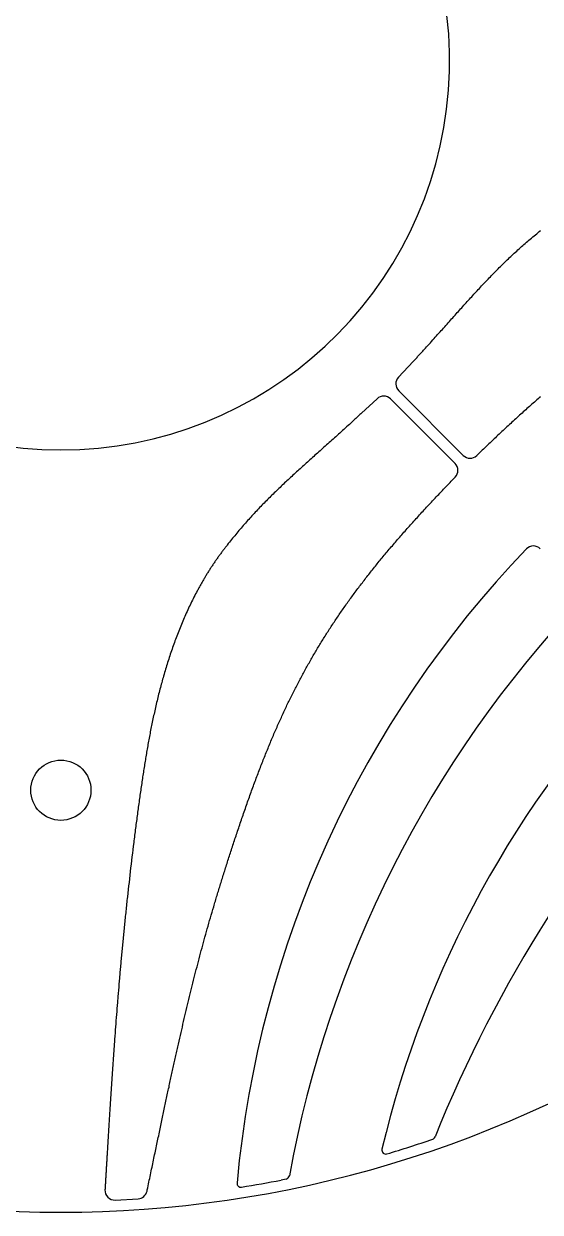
# Model space of a CAD drawing. Header units: millimetres. Extents: x 4391 to 4509, y -27 to 92.
# Drawn here: x 4447.9 to 4474.4, y -26.8 to 34.4 of the extents above; entities that cross this region are included whole.
import ezdxf

# ---------------------------------------------------------------- set-up
doc = ezdxf.new("R2010")
doc.units = ezdxf.units.MM

msp = doc.modelspace()

# ---------------------------------------------------------------- linework, layer by layer
at = {"color": 52, "linetype": 'Continuous', "lineweight": 25}
for p, q in [((4473.779, 23.173), (4473.843, 23.228)), ((4473.843, 23.228), (4473.908, 23.284)), ((4473.908, 23.284), (4473.974, 23.339)), ((4473.974, 23.339), (4474.04, 23.394)), ((4474.04, 23.394), (4474.106, 23.449)), ((4474.106, 23.449), (4474.173, 23.504)), ((4474.173, 23.504), (4474.24, 23.559)), ((4474.24, 23.559), (4474.307, 23.614)), ((4474.307, 23.614), (4474.375, 23.668)), ((4474.375, 23.668), (4474.444, 23.723)), ((4473.09, 22.559), (4473.151, 22.615)), ((4473.151, 22.615), (4473.212, 22.671)), ((4473.212, 22.671), (4473.274, 22.727)), ((4473.274, 22.727), (4473.336, 22.783)), ((4473.336, 22.783), (4473.398, 22.839)), ((4473.398, 22.839), (4473.461, 22.895)), ((4473.461, 22.895), (4473.523, 22.951)), ((4473.523, 22.951), (4473.587, 23.007)), ((4473.587, 23.007), (4473.65, 23.062)), ((4473.65, 23.062), (4473.714, 23.118)), ((4473.714, 23.118), (4473.779, 23.173)), ((4472.492, 21.99), (4472.551, 22.047)), ((4472.551, 22.047), (4472.61, 22.105)), ((4472.61, 22.105), (4472.669, 22.162)), ((4472.669, 22.162), (4472.729, 22.219)), ((4472.729, 22.219), (4472.788, 22.276)), ((4472.788, 22.276), (4472.848, 22.333)), ((4472.848, 22.333), (4472.908, 22.389)), ((4472.908, 22.389), (4472.968, 22.446)), ((4472.968, 22.446), (4473.029, 22.502)), ((4473.029, 22.502), (4473.09, 22.559)), ((4471.858, 21.35), (4471.915, 21.409)), ((4471.915, 21.409), (4471.972, 21.467)), ((4471.972, 21.467), (4472.029, 21.526)), ((4472.029, 21.526), (4472.087, 21.584)), ((4472.087, 21.584), (4472.144, 21.643)), ((4472.144, 21.643), (4472.202, 21.701)), ((4472.202, 21.701), (4472.26, 21.759)), ((4472.26, 21.759), (4472.318, 21.817)), ((4472.318, 21.817), (4472.376, 21.875)), ((4472.376, 21.875), (4472.434, 21.932)), ((4472.434, 21.932), (4472.492, 21.99)), ((4471.292, 20.752), (4471.348, 20.812)), ((4471.348, 20.812), (4471.404, 20.873)), ((4471.404, 20.873), (4471.461, 20.933)), ((4471.461, 20.933), (4471.517, 20.993)), ((4471.517, 20.993), (4471.574, 21.053)), ((4471.574, 21.053), (4471.631, 21.112)), ((4471.631, 21.112), (4471.687, 21.172)), ((4471.687, 21.172), (4471.744, 21.231)), ((4471.744, 21.231), (4471.801, 21.291)), ((4471.801, 21.291), (4471.858, 21.35)), ((4470.727, 20.137), (4470.784, 20.199)), ((4470.784, 20.199), (4470.84, 20.261)), ((4470.84, 20.261), (4470.897, 20.323)), ((4470.897, 20.323), (4470.953, 20.385)), ((4470.953, 20.385), (4471.01, 20.447)), ((4471.01, 20.447), (4471.066, 20.508)), ((4471.066, 20.508), (4471.122, 20.569)), ((4471.122, 20.569), (4471.179, 20.63)), ((4471.179, 20.63), (4471.235, 20.691)), ((4471.235, 20.691), (4471.292, 20.752)), ((4470.156, 19.502), (4470.213, 19.567)), ((4470.213, 19.567), (4470.271, 19.631)), ((4470.271, 19.631), (4470.328, 19.695)), ((4470.328, 19.695), (4470.385, 19.758)), ((4470.385, 19.758), (4470.443, 19.822)), ((4470.443, 19.822), (4470.5, 19.885)), ((4470.5, 19.885), (4470.557, 19.948)), ((4470.557, 19.948), (4470.613, 20.011)), ((4470.613, 20.011), (4470.67, 20.074)), ((4470.67, 20.074), (4470.727, 20.137)), ((4469.629, 18.912), (4469.688, 18.979)), ((4469.688, 18.979), (4469.747, 19.045)), ((4469.747, 19.045), (4469.806, 19.111)), ((4469.806, 19.111), (4469.865, 19.177)), ((4469.865, 19.177), (4469.923, 19.242)), ((4469.923, 19.242), (4469.982, 19.308)), ((4469.982, 19.308), (4470.04, 19.373)), ((4470.04, 19.373), (4470.098, 19.437)), ((4470.098, 19.437), (4470.156, 19.502)), ((4469.083, 18.303), (4469.145, 18.372)), ((4469.145, 18.372), (4469.206, 18.44)), ((4469.206, 18.44), (4469.267, 18.509)), ((4469.267, 18.509), (4469.328, 18.576)), ((4469.328, 18.576), (4469.389, 18.644)), ((4469.389, 18.644), (4469.449, 18.712)), ((4469.449, 18.712), (4469.509, 18.779)), ((4469.509, 18.779), (4469.569, 18.846)), ((4469.569, 18.846), (4469.629, 18.912)), ((4468.513, 17.673), (4468.578, 17.744)), ((4468.578, 17.744), (4468.642, 17.815)), ((4468.642, 17.815), (4468.706, 17.886)), ((4468.706, 17.886), (4468.77, 17.956)), ((4468.77, 17.956), (4468.833, 18.026)), ((4468.833, 18.026), (4468.896, 18.096)), ((4468.896, 18.096), (4468.959, 18.165)), ((4468.959, 18.165), (4469.021, 18.234)), ((4469.021, 18.234), (4469.083, 18.303)), ((4467.981, 17.094), (4468.015, 17.131)), ((4468.015, 17.131), (4468.049, 17.168)), ((4468.049, 17.168), (4468.083, 17.204)), ((4468.083, 17.204), (4468.116, 17.241)), ((4468.116, 17.241), (4468.15, 17.277)), ((4468.15, 17.277), (4468.183, 17.314)), ((4468.183, 17.314), (4468.217, 17.35)), ((4468.217, 17.35), (4468.25, 17.386)), ((4468.25, 17.386), (4468.283, 17.422)), ((4468.283, 17.422), (4468.316, 17.458)), ((4468.316, 17.458), (4468.349, 17.494)), ((4468.349, 17.494), (4468.382, 17.53)), ((4468.382, 17.53), (4468.415, 17.566)), ((4468.415, 17.566), (4468.448, 17.602)), ((4468.448, 17.602), (4468.513, 17.673)), ((4467.128, 16.179), (4467.878, 16.984)), ((4467.878, 16.984), (4467.912, 17.021)), ((4467.912, 17.021), (4467.946, 17.057)), ((4467.946, 17.057), (4467.981, 17.094)), ((4470.459, 12.165), (4467.14, 15.484)), ((4466.027, 15.078), (4465.222, 14.328)), ((4470.041, 11.747), (4466.722, 15.066)), ((4473.869, 14.681), (4473.805, 14.625)), ((4473.932, 14.737), (4473.869, 14.681)), ((4473.996, 14.793), (4473.932, 14.737)), ((4474.059, 14.849), (4473.996, 14.793)), ((4474.122, 14.904), (4474.059, 14.849)), ((4474.185, 14.959), (4474.122, 14.904)), ((4474.248, 15.014), (4474.185, 14.959)), ((4474.311, 15.069), (4474.248, 15.014)), ((4474.374, 15.123), (4474.311, 15.069)), ((4474.436, 15.177), (4474.374, 15.123)), ((4464.929, 14.056), (4464.892, 14.023)), ((4464.965, 14.09), (4464.929, 14.056)), ((4465.002, 14.123), (4464.965, 14.09)), ((4465.038, 14.157), (4465.002, 14.123)), ((4465.075, 14.191), (4465.038, 14.157)), ((4465.112, 14.225), (4465.075, 14.191)), ((4465.149, 14.26), (4465.112, 14.225)), ((4465.185, 14.294), (4465.149, 14.26)), ((4465.222, 14.328), (4465.185, 14.294)), ((4473.229, 14.106), (4473.164, 14.048)), ((4473.293, 14.165), (4473.229, 14.106)), ((4473.358, 14.223), (4473.293, 14.165)), ((4473.422, 14.281), (4473.358, 14.223)), ((4473.486, 14.339), (4473.422, 14.281)), ((4473.55, 14.397), (4473.486, 14.339)), ((4473.614, 14.454), (4473.55, 14.397)), ((4473.678, 14.511), (4473.614, 14.454)), ((4473.742, 14.568), (4473.678, 14.511)), ((4473.805, 14.625), (4473.742, 14.568)), ((4464.32, 13.5), (4464.25, 13.436)), ((4464.391, 13.564), (4464.32, 13.5)), ((4464.462, 13.628), (4464.391, 13.564)), ((4464.533, 13.693), (4464.462, 13.628)), ((4464.604, 13.758), (4464.533, 13.693)), ((4464.64, 13.791), (4464.604, 13.758)), ((4464.676, 13.824), (4464.64, 13.791)), ((4464.712, 13.857), (4464.676, 13.824)), ((4464.748, 13.89), (4464.712, 13.857)), ((4464.784, 13.923), (4464.748, 13.89)), ((4464.82, 13.956), (4464.784, 13.923)), ((4464.856, 13.989), (4464.82, 13.956)), ((4464.892, 14.023), (4464.856, 13.989)), ((4472.511, 13.445), (4472.445, 13.383)), ((4472.577, 13.506), (4472.511, 13.445)), ((4472.643, 13.568), (4472.577, 13.506)), ((4472.708, 13.629), (4472.643, 13.568)), ((4472.774, 13.689), (4472.708, 13.629)), ((4472.839, 13.75), (4472.774, 13.689)), ((4472.905, 13.81), (4472.839, 13.75)), ((4472.97, 13.87), (4472.905, 13.81)), ((4473.035, 13.929), (4472.97, 13.87)), ((4473.1, 13.988), (4473.035, 13.929)), ((4473.164, 14.048), (4473.1, 13.988)), ((4463.63, 12.878), (4463.562, 12.817)), ((4463.697, 12.939), (4463.63, 12.878)), ((4463.766, 13), (4463.697, 12.939)), ((4463.834, 13.061), (4463.766, 13)), ((4463.903, 13.123), (4463.834, 13.061)), ((4463.972, 13.185), (4463.903, 13.123)), ((4464.041, 13.247), (4463.972, 13.185)), ((4464.11, 13.31), (4464.041, 13.247)), ((4464.18, 13.373), (4464.11, 13.31)), ((4464.25, 13.436), (4464.18, 13.373)), ((4471.911, 12.88), (4471.844, 12.816)), ((4471.979, 12.944), (4471.911, 12.88)), ((4472.046, 13.008), (4471.979, 12.944)), ((4472.113, 13.071), (4472.046, 13.008)), ((4472.179, 13.134), (4472.113, 13.071)), ((4472.246, 13.197), (4472.179, 13.134)), ((4472.312, 13.259), (4472.246, 13.197)), ((4472.379, 13.321), (4472.312, 13.259)), ((4472.445, 13.383), (4472.379, 13.321)), ((4462.898, 12.224), (4462.833, 12.166)), ((4462.964, 12.283), (4462.898, 12.224)), ((4463.029, 12.341), (4462.964, 12.283)), ((4463.095, 12.4), (4463.029, 12.341)), ((4463.161, 12.459), (4463.095, 12.4)), ((4463.227, 12.518), (4463.161, 12.459)), ((4463.294, 12.577), (4463.227, 12.518)), ((4463.36, 12.637), (4463.294, 12.577)), ((4463.427, 12.697), (4463.36, 12.637)), ((4463.494, 12.757), (4463.427, 12.697)), ((4463.562, 12.817), (4463.494, 12.757)), ((4471.23, 12.226), (4471.161, 12.159)), ((4471.299, 12.293), (4471.23, 12.226)), ((4471.368, 12.359), (4471.299, 12.293)), ((4471.436, 12.425), (4471.368, 12.359)), ((4471.504, 12.491), (4471.436, 12.425)), ((4471.573, 12.557), (4471.504, 12.491)), ((4471.641, 12.622), (4471.573, 12.557)), ((4471.709, 12.687), (4471.641, 12.622)), ((4471.776, 12.752), (4471.709, 12.687)), ((4471.844, 12.816), (4471.776, 12.752)), ((4462.258, 11.649), (4462.195, 11.593)), ((4462.321, 11.706), (4462.258, 11.649)), ((4462.384, 11.763), (4462.321, 11.706)), ((4462.448, 11.821), (4462.384, 11.763)), ((4462.511, 11.878), (4462.448, 11.821)), ((4462.575, 11.935), (4462.511, 11.878)), ((4462.639, 11.993), (4462.575, 11.935)), ((4462.704, 12.05), (4462.639, 11.993)), ((4462.769, 12.108), (4462.704, 12.05)), ((4462.833, 12.166), (4462.769, 12.108)), ((4461.576, 11.027), (4461.515, 10.971)), ((4461.637, 11.084), (4461.576, 11.027)), ((4461.698, 11.14), (4461.637, 11.084)), ((4461.759, 11.196), (4461.698, 11.14)), ((4461.821, 11.253), (4461.759, 11.196)), ((4461.883, 11.309), (4461.821, 11.253)), ((4461.945, 11.366), (4461.883, 11.309)), ((4462.007, 11.422), (4461.945, 11.366)), ((4462.069, 11.479), (4462.007, 11.422)), ((4462.132, 11.536), (4462.069, 11.479)), ((4462.195, 11.593), (4462.132, 11.536)), ((4469.98, 10.976), (4470.047, 11.045)), ((4460.915, 10.405), (4460.856, 10.348)), ((4460.975, 10.462), (4460.915, 10.405)), ((4461.034, 10.519), (4460.975, 10.462)), ((4461.094, 10.576), (4461.034, 10.519)), ((4461.153, 10.632), (4461.094, 10.576)), ((4461.213, 10.689), (4461.153, 10.632)), ((4461.273, 10.745), (4461.213, 10.689)), ((4461.333, 10.802), (4461.273, 10.745)), ((4461.394, 10.858), (4461.333, 10.802)), ((4461.454, 10.914), (4461.394, 10.858)), ((4461.515, 10.971), (4461.454, 10.914)), ((4469.39, 10.362), (4469.454, 10.43)), ((4469.454, 10.43), (4469.519, 10.497)), ((4469.519, 10.497), (4469.584, 10.565)), ((4469.584, 10.565), (4469.649, 10.633)), ((4469.649, 10.633), (4469.715, 10.702)), ((4469.715, 10.702), (4469.781, 10.77)), ((4469.781, 10.77), (4469.847, 10.838)), ((4469.847, 10.838), (4469.913, 10.907)), ((4469.913, 10.907), (4469.98, 10.976)), ((4460.331, 9.83), (4460.274, 9.772)), ((4460.389, 9.888), (4460.331, 9.83)), ((4460.447, 9.946), (4460.389, 9.888)), ((4460.505, 10.004), (4460.447, 9.946)), ((4460.563, 10.062), (4460.505, 10.004)), ((4460.622, 10.119), (4460.563, 10.062)), ((4460.68, 10.177), (4460.622, 10.119)), ((4460.739, 10.234), (4460.68, 10.177)), ((4460.797, 10.291), (4460.739, 10.234)), ((4460.856, 10.348), (4460.797, 10.291)), ((4468.823, 9.761), (4468.885, 9.827)), ((4468.885, 9.827), (4468.947, 9.894)), ((4468.947, 9.894), (4469.009, 9.96)), ((4469.009, 9.96), (4469.072, 10.027)), ((4469.072, 10.027), (4469.135, 10.093)), ((4469.135, 10.093), (4469.198, 10.16)), ((4469.198, 10.16), (4469.262, 10.227)), ((4469.262, 10.227), (4469.326, 10.295)), ((4469.326, 10.295), (4469.39, 10.362)), ((4459.704, 9.177), (4459.647, 9.116)), ((4459.76, 9.238), (4459.704, 9.177)), ((4459.817, 9.298), (4459.76, 9.238)), ((4459.873, 9.358), (4459.817, 9.298)), ((4459.93, 9.418), (4459.873, 9.358)), ((4459.987, 9.478), (4459.93, 9.418)), ((4460.044, 9.537), (4459.987, 9.478)), ((4460.101, 9.596), (4460.044, 9.537)), ((4460.159, 9.655), (4460.101, 9.596)), ((4460.216, 9.714), (4460.159, 9.655)), ((4460.274, 9.772), (4460.216, 9.714)), ((4468.218, 9.106), (4468.277, 9.171)), ((4468.277, 9.171), (4468.337, 9.236)), ((4468.337, 9.236), (4468.396, 9.301)), ((4468.396, 9.301), (4468.456, 9.367)), ((4468.456, 9.367), (4468.517, 9.432)), ((4468.517, 9.432), (4468.577, 9.498)), ((4468.577, 9.498), (4468.638, 9.563)), ((4468.638, 9.563), (4468.7, 9.629)), ((4468.7, 9.629), (4468.761, 9.695)), ((4468.761, 9.695), (4468.823, 9.761)), ((4459.144, 8.556), (4459.088, 8.492)), ((4459.199, 8.619), (4459.144, 8.556)), ((4459.255, 8.683), (4459.199, 8.619)), ((4459.311, 8.746), (4459.255, 8.683)), ((4459.367, 8.808), (4459.311, 8.746)), ((4459.423, 8.87), (4459.367, 8.808)), ((4459.479, 8.932), (4459.423, 8.87)), ((4459.535, 8.994), (4459.479, 8.932)), ((4459.591, 9.055), (4459.535, 8.994)), ((4459.647, 9.116), (4459.591, 9.055)), ((4467.695, 8.528), (4467.752, 8.592)), ((4467.752, 8.592), (4467.809, 8.656)), ((4467.809, 8.656), (4467.867, 8.72)), ((4467.867, 8.72), (4467.925, 8.784)), ((4467.925, 8.784), (4467.983, 8.848)), ((4467.983, 8.848), (4468.041, 8.913)), ((4468.041, 8.913), (4468.1, 8.977)), ((4468.1, 8.977), (4468.158, 9.042)), ((4468.158, 9.042), (4468.218, 9.106)), ((4458.647, 7.966), (4458.592, 7.899)), ((4458.702, 8.033), (4458.647, 7.966)), ((4458.757, 8.1), (4458.702, 8.033)), ((4458.812, 8.166), (4458.757, 8.1)), ((4458.867, 8.232), (4458.812, 8.166)), ((4458.922, 8.298), (4458.867, 8.232)), ((4458.978, 8.363), (4458.922, 8.298)), ((4459.033, 8.427), (4458.978, 8.363)), ((4459.088, 8.492), (4459.033, 8.427)), ((4467.137, 7.895), (4467.192, 7.958)), ((4467.192, 7.958), (4467.247, 8.021)), ((4467.247, 8.021), (4467.302, 8.084)), ((4467.302, 8.084), (4467.357, 8.147)), ((4467.357, 8.147), (4467.413, 8.21)), ((4467.413, 8.21), (4467.469, 8.274)), ((4467.469, 8.274), (4467.525, 8.337)), ((4467.525, 8.337), (4467.581, 8.401)), ((4467.581, 8.401), (4467.638, 8.464)), ((4467.638, 8.464), (4467.695, 8.528)), ((4458.156, 7.342), (4458.128, 7.306)), ((4458.183, 7.378), (4458.156, 7.342)), ((4458.21, 7.413), (4458.183, 7.378)), ((4458.237, 7.449), (4458.21, 7.413)), ((4458.264, 7.484), (4458.237, 7.449)), ((4458.292, 7.519), (4458.264, 7.484)), ((4458.319, 7.554), (4458.292, 7.519)), ((4458.374, 7.624), (4458.319, 7.554)), ((4458.428, 7.694), (4458.374, 7.624)), ((4458.483, 7.762), (4458.428, 7.694)), ((4458.538, 7.831), (4458.483, 7.762)), ((4458.592, 7.899), (4458.538, 7.831)), ((4466.603, 7.271), (4466.656, 7.333)), ((4466.656, 7.333), (4466.708, 7.395)), ((4466.708, 7.395), (4466.761, 7.458)), ((4466.761, 7.458), (4466.814, 7.52)), ((4466.814, 7.52), (4466.867, 7.582)), ((4466.867, 7.582), (4466.921, 7.645)), ((4466.921, 7.645), (4466.975, 7.707)), ((4466.975, 7.707), (4467.029, 7.77)), ((4467.029, 7.77), (4467.083, 7.832)), ((4467.083, 7.832), (4467.137, 7.895)), ((4457.727, 6.756), (4457.701, 6.718)), ((4457.753, 6.793), (4457.727, 6.756)), ((4457.779, 6.83), (4457.753, 6.793)), ((4457.805, 6.867), (4457.779, 6.83)), ((4457.832, 6.905), (4457.805, 6.867)), ((4457.858, 6.942), (4457.832, 6.905)), ((4457.885, 6.979), (4457.858, 6.942)), ((4457.912, 7.015), (4457.885, 6.979)), ((4457.938, 7.052), (4457.912, 7.015)), ((4457.965, 7.089), (4457.938, 7.052)), ((4457.993, 7.125), (4457.965, 7.089)), ((4458.02, 7.162), (4457.993, 7.125)), ((4458.047, 7.198), (4458.02, 7.162)), ((4458.074, 7.234), (4458.047, 7.198)), ((4458.101, 7.27), (4458.074, 7.234)), ((4458.128, 7.306), (4458.101, 7.27)), ((4466.142, 6.716), (4466.192, 6.777)), ((4466.192, 6.777), (4466.243, 6.839)), ((4466.243, 6.839), (4466.293, 6.9)), ((4466.293, 6.9), (4466.345, 6.962)), ((4466.345, 6.962), (4466.396, 7.024)), ((4466.396, 7.024), (4466.447, 7.085)), ((4466.447, 7.085), (4466.499, 7.147)), ((4466.499, 7.147), (4466.551, 7.209)), ((4466.551, 7.209), (4466.603, 7.271)), ((4457.326, 6.147), (4457.302, 6.108)), ((4457.35, 6.186), (4457.326, 6.147)), ((4457.375, 6.224), (4457.35, 6.186)), ((4457.399, 6.263), (4457.375, 6.224)), ((4457.424, 6.301), (4457.399, 6.263)), ((4457.448, 6.339), (4457.424, 6.301)), ((4457.473, 6.378), (4457.448, 6.339)), ((4457.498, 6.416), (4457.473, 6.378)), ((4457.523, 6.454), (4457.498, 6.416)), ((4457.548, 6.492), (4457.523, 6.454)), ((4457.573, 6.53), (4457.548, 6.492)), ((4457.598, 6.568), (4457.573, 6.53)), ((4457.624, 6.605), (4457.598, 6.568)), ((4457.65, 6.643), (4457.624, 6.605)), ((4457.675, 6.681), (4457.65, 6.643)), ((4457.701, 6.718), (4457.675, 6.681)), ((4465.649, 6.103), (4465.697, 6.164)), ((4465.697, 6.164), (4465.746, 6.225)), ((4465.746, 6.225), (4465.795, 6.286)), ((4465.795, 6.286), (4465.844, 6.348)), ((4465.844, 6.348), (4465.893, 6.409)), ((4465.893, 6.409), (4465.942, 6.47)), ((4465.942, 6.47), (4465.992, 6.531)), ((4465.992, 6.531), (4466.041, 6.593)), ((4466.041, 6.593), (4466.091, 6.654)), ((4466.091, 6.654), (4466.142, 6.716)), ((4456.954, 5.52), (4456.931, 5.48)), ((4456.976, 5.56), (4456.954, 5.52)), ((4456.999, 5.599), (4456.976, 5.56)), ((4457.021, 5.639), (4456.999, 5.599)), ((4457.044, 5.678), (4457.021, 5.639)), ((4457.067, 5.718), (4457.044, 5.678)), ((4457.09, 5.757), (4457.067, 5.718)), ((4457.113, 5.796), (4457.09, 5.757)), ((4457.136, 5.836), (4457.113, 5.796)), ((4457.16, 5.875), (4457.136, 5.836)), ((4457.183, 5.914), (4457.16, 5.875)), ((4457.207, 5.953), (4457.183, 5.914)), ((4457.23, 5.992), (4457.207, 5.953)), ((4457.254, 6.031), (4457.23, 5.992)), ((4457.278, 6.07), (4457.254, 6.031)), ((4457.302, 6.108), (4457.278, 6.07)), ((4465.177, 5.494), (4465.223, 5.555)), ((4465.223, 5.555), (4465.27, 5.616)), ((4465.27, 5.616), (4465.316, 5.676)), ((4465.316, 5.676), (4465.363, 5.737)), ((4465.363, 5.737), (4465.41, 5.798)), ((4465.41, 5.798), (4465.458, 5.859)), ((4465.458, 5.859), (4465.505, 5.92)), ((4465.505, 5.92), (4465.553, 5.981)), ((4465.553, 5.981), (4465.601, 6.042)), ((4465.601, 6.042), (4465.649, 6.103)), ((4456.65, 4.958), (4456.609, 4.876)), ((4456.693, 5.039), (4456.65, 4.958)), ((4456.735, 5.119), (4456.693, 5.039)), ((4456.778, 5.2), (4456.735, 5.119)), ((4456.8, 5.24), (4456.778, 5.2)), ((4456.821, 5.28), (4456.8, 5.24)), ((4456.843, 5.32), (4456.821, 5.28)), ((4456.865, 5.36), (4456.843, 5.32)), ((4456.887, 5.4), (4456.865, 5.36)), ((4456.909, 5.44), (4456.887, 5.4)), ((4456.931, 5.48), (4456.909, 5.44)), ((4464.724, 4.886), (4464.768, 4.947)), ((4464.768, 4.947), (4464.813, 5.008)), ((4464.813, 5.008), (4464.858, 5.068)), ((4464.858, 5.068), (4464.903, 5.129)), ((4464.903, 5.129), (4464.948, 5.19)), ((4464.948, 5.19), (4464.993, 5.251)), ((4464.993, 5.251), (4465.039, 5.312)), ((4465.039, 5.312), (4465.085, 5.372)), ((4465.085, 5.372), (4465.131, 5.433)), ((4465.131, 5.433), (4465.177, 5.494)), ((4456.328, 4.302), (4456.29, 4.219)), ((4456.367, 4.385), (4456.328, 4.302)), ((4456.407, 4.467), (4456.367, 4.385)), ((4456.446, 4.549), (4456.407, 4.467)), ((4456.486, 4.631), (4456.446, 4.549)), ((4456.527, 4.713), (4456.486, 4.631)), ((4456.568, 4.795), (4456.527, 4.713)), ((4456.609, 4.876), (4456.568, 4.795)), ((4464.246, 4.217), (4464.289, 4.278)), ((4464.289, 4.278), (4464.331, 4.339)), ((4464.331, 4.339), (4464.374, 4.4)), ((4464.374, 4.4), (4464.417, 4.461)), ((4464.417, 4.461), (4464.461, 4.522)), ((4464.461, 4.522), (4464.504, 4.582)), ((4464.504, 4.582), (4464.548, 4.643)), ((4464.548, 4.643), (4464.591, 4.704)), ((4464.591, 4.704), (4464.635, 4.765)), ((4464.635, 4.765), (4464.679, 4.825)), ((4464.679, 4.825), (4464.724, 4.886)), ((4456.067, 3.719), (4456.031, 3.635)), ((4456.103, 3.803), (4456.067, 3.719)), ((4456.14, 3.886), (4456.103, 3.803)), ((4456.177, 3.97), (4456.14, 3.886)), ((4456.214, 4.053), (4456.177, 3.97)), ((4456.252, 4.136), (4456.214, 4.053)), ((4456.29, 4.219), (4456.252, 4.136)), ((4463.83, 3.607), (4463.871, 3.668)), ((4463.871, 3.668), (4463.912, 3.729)), ((4463.912, 3.729), (4463.953, 3.79)), ((4463.953, 3.79), (4463.994, 3.851)), ((4463.994, 3.851), (4464.036, 3.912)), ((4464.036, 3.912), (4464.078, 3.973)), ((4464.078, 3.973), (4464.119, 4.034)), ((4464.119, 4.034), (4464.162, 4.095)), ((4464.162, 4.095), (4464.204, 4.156)), ((4464.204, 4.156), (4464.246, 4.217)), ((4455.824, 3.129), (4455.791, 3.044)), ((4455.858, 3.214), (4455.824, 3.129)), ((4455.892, 3.298), (4455.858, 3.214)), ((4455.926, 3.382), (4455.892, 3.298)), ((4455.961, 3.467), (4455.926, 3.382)), ((4455.996, 3.551), (4455.961, 3.467)), ((4456.031, 3.635), (4455.996, 3.551)), ((4463.469, 3.053), (4463.508, 3.115)), ((4463.508, 3.115), (4463.548, 3.177)), ((4463.548, 3.177), (4463.588, 3.238)), ((4463.588, 3.238), (4463.628, 3.3)), ((4463.628, 3.3), (4463.668, 3.361)), ((4463.668, 3.361), (4463.708, 3.423)), ((4463.708, 3.423), (4463.748, 3.484)), ((4463.748, 3.484), (4463.789, 3.545)), ((4463.789, 3.545), (4463.83, 3.607)), ((4455.568, 2.448), (4455.538, 2.363)), ((4455.599, 2.534), (4455.568, 2.448)), ((4455.63, 2.619), (4455.599, 2.534)), ((4455.662, 2.704), (4455.63, 2.619)), ((4455.694, 2.789), (4455.662, 2.704)), ((4455.726, 2.874), (4455.694, 2.789)), ((4455.758, 2.959), (4455.726, 2.874)), ((4455.791, 3.044), (4455.758, 2.959)), ((4463.081, 2.433), (4463.119, 2.495)), ((4463.119, 2.495), (4463.158, 2.557)), ((4463.158, 2.557), (4463.196, 2.62)), ((4463.196, 2.62), (4463.235, 2.682)), ((4463.235, 2.682), (4463.273, 2.744)), ((4463.273, 2.744), (4463.312, 2.806)), ((4463.312, 2.806), (4463.351, 2.868)), ((4463.351, 2.868), (4463.39, 2.93)), ((4463.39, 2.93), (4463.429, 2.992)), ((4463.429, 2.992), (4463.469, 3.053)), ((4455.362, 1.849), (4455.334, 1.763)), ((4455.391, 1.935), (4455.362, 1.849)), ((4455.419, 2.02), (4455.391, 1.935)), ((4455.449, 2.106), (4455.419, 2.02)), ((4455.478, 2.192), (4455.449, 2.106)), ((4455.508, 2.277), (4455.478, 2.192)), ((4455.538, 2.363), (4455.508, 2.277)), ((4462.708, 1.804), (4462.745, 1.868)), ((4462.745, 1.868), (4462.781, 1.931)), ((4462.781, 1.931), (4462.818, 1.994)), ((4462.818, 1.994), (4462.856, 2.057)), ((4462.856, 2.057), (4462.893, 2.12)), ((4462.893, 2.12), (4462.93, 2.182)), ((4462.93, 2.182), (4462.968, 2.245)), ((4462.968, 2.245), (4463.006, 2.308)), ((4463.006, 2.308), (4463.043, 2.37)), ((4463.043, 2.37), (4463.081, 2.433)), ((4455.172, 1.248), (4455.146, 1.162)), ((4455.198, 1.334), (4455.172, 1.248)), ((4455.225, 1.42), (4455.198, 1.334)), ((4455.251, 1.506), (4455.225, 1.42)), ((4455.279, 1.592), (4455.251, 1.506)), ((4455.306, 1.677), (4455.279, 1.592)), ((4455.334, 1.763), (4455.306, 1.677)), ((4462.347, 1.166), (4462.382, 1.231)), ((4462.382, 1.231), (4462.418, 1.295)), ((4462.418, 1.295), (4462.454, 1.359)), ((4462.454, 1.359), (4462.49, 1.423)), ((4462.49, 1.423), (4462.526, 1.487)), ((4462.526, 1.487), (4462.562, 1.55)), ((4462.562, 1.55), (4462.598, 1.614)), ((4462.598, 1.614), (4462.635, 1.678)), ((4462.635, 1.678), (4462.671, 1.741)), ((4462.671, 1.741), (4462.708, 1.804)), ((4454.996, 0.648), (4454.972, 0.562)), ((4455.02, 0.733), (4454.996, 0.648)), ((4455.045, 0.819), (4455.02, 0.733)), ((4455.07, 0.905), (4455.045, 0.819)), ((4455.095, 0.991), (4455.07, 0.905)), ((4455.12, 1.077), (4455.095, 0.991)), ((4455.146, 1.162), (4455.12, 1.077)), ((4462.032, 0.582), (4462.067, 0.648)), ((4462.067, 0.648), (4462.101, 0.713)), ((4462.101, 0.713), (4462.136, 0.778)), ((4462.136, 0.778), (4462.171, 0.843)), ((4462.171, 0.843), (4462.206, 0.908)), ((4462.206, 0.908), (4462.241, 0.973)), ((4462.241, 0.973), (4462.276, 1.037)), ((4462.276, 1.037), (4462.311, 1.102)), ((4462.311, 1.102), (4462.347, 1.166)), ((4454.835, 0.049), (4454.813, -0.036)), ((4454.857, 0.134), (4454.835, 0.049)), ((4454.88, 0.22), (4454.857, 0.134)), ((4454.902, 0.305), (4454.88, 0.22)), ((4454.926, 0.391), (4454.902, 0.305)), ((4454.949, 0.476), (4454.926, 0.391)), ((4454.972, 0.562), (4454.949, 0.476)), ((4461.726, -0.013), (4461.759, 0.054)), ((4461.759, 0.054), (4461.793, 0.12)), ((4461.793, 0.12), (4461.827, 0.187)), ((4461.827, 0.187), (4461.861, 0.253)), ((4461.861, 0.253), (4461.895, 0.319)), ((4461.895, 0.319), (4461.929, 0.385)), ((4461.929, 0.385), (4461.963, 0.451)), ((4461.963, 0.451), (4461.998, 0.517)), ((4461.998, 0.517), (4462.032, 0.582)), ((4454.687, -0.546), (4454.667, -0.631)), ((4454.707, -0.462), (4454.687, -0.546)), ((4454.728, -0.377), (4454.707, -0.462)), ((4454.749, -0.292), (4454.728, -0.377)), ((4454.77, -0.207), (4454.749, -0.292)), ((4454.791, -0.122), (4454.77, -0.207)), ((4454.813, -0.036), (4454.791, -0.122)), ((4461.427, -0.62), (4461.46, -0.552)), ((4461.46, -0.552), (4461.493, -0.484)), ((4461.493, -0.484), (4461.526, -0.416)), ((4461.526, -0.416), (4461.559, -0.348)), ((4461.559, -0.348), (4461.592, -0.281)), ((4461.592, -0.281), (4461.625, -0.214)), ((4461.625, -0.214), (4461.659, -0.147)), ((4461.659, -0.147), (4461.692, -0.08)), ((4461.692, -0.08), (4461.726, -0.013)), ((4454.533, -1.22), (4454.515, -1.303)), ((4454.552, -1.136), (4454.533, -1.22)), ((4454.57, -1.052), (4454.552, -1.136)), ((4454.589, -0.968), (4454.57, -1.052)), ((4454.608, -0.884), (4454.589, -0.968)), ((4454.628, -0.8), (4454.608, -0.884)), ((4454.647, -0.715), (4454.628, -0.8)), ((4454.667, -0.631), (4454.647, -0.715)), ((4461.136, -1.24), (4461.168, -1.171)), ((4461.168, -1.171), (4461.2, -1.101)), ((4461.2, -1.101), (4461.232, -1.032)), ((4461.232, -1.032), (4461.264, -0.963)), ((4461.264, -0.963), (4461.297, -0.894)), ((4461.297, -0.894), (4461.329, -0.825)), ((4461.329, -0.825), (4461.362, -0.757)), ((4461.362, -0.757), (4461.394, -0.688)), ((4461.394, -0.688), (4461.427, -0.62)), ((4454.411, -1.801), (4454.395, -1.884)), ((4454.428, -1.719), (4454.411, -1.801)), ((4454.445, -1.636), (4454.428, -1.719)), ((4454.462, -1.553), (4454.445, -1.636)), ((4454.48, -1.47), (4454.462, -1.553)), ((4454.497, -1.387), (4454.48, -1.47)), ((4454.515, -1.303), (4454.497, -1.387)), ((4460.85, -1.876), (4460.882, -1.804)), ((4460.882, -1.804), (4460.913, -1.733)), ((4460.913, -1.733), (4460.945, -1.662)), ((4460.945, -1.662), (4460.976, -1.591)), ((4460.976, -1.591), (4461.008, -1.521)), ((4461.008, -1.521), (4461.04, -1.45)), ((4461.04, -1.45), (4461.072, -1.38)), ((4461.072, -1.38), (4461.104, -1.31)), ((4461.104, -1.31), (4461.136, -1.24)), ((4454.3, -2.374), (4454.285, -2.455)), ((4454.315, -2.293), (4454.3, -2.374)), ((4454.331, -2.211), (4454.315, -2.293)), ((4454.346, -2.13), (4454.331, -2.211)), ((4454.362, -2.048), (4454.346, -2.13)), ((4454.378, -1.966), (4454.362, -2.048)), ((4454.395, -1.884), (4454.378, -1.966)), ((4460.601, -2.454), (4460.632, -2.381)), ((4460.632, -2.381), (4460.663, -2.308)), ((4460.663, -2.308), (4460.694, -2.236)), ((4460.694, -2.236), (4460.725, -2.163)), ((4460.725, -2.163), (4460.756, -2.091)), ((4460.756, -2.091), (4460.787, -2.019)), ((4460.787, -2.019), (4460.819, -1.947)), ((4460.819, -1.947), (4460.85, -1.876)), ((4454.185, -3.015), (4454.171, -3.094)), ((4454.198, -2.936), (4454.185, -3.015)), ((4454.212, -2.856), (4454.198, -2.936)), ((4454.226, -2.777), (4454.212, -2.856)), ((4454.241, -2.697), (4454.226, -2.777)), ((4454.255, -2.616), (4454.241, -2.697)), ((4454.27, -2.536), (4454.255, -2.616)), ((4454.285, -2.455), (4454.27, -2.536)), ((4460.325, -3.121), (4460.356, -3.046)), ((4460.356, -3.046), (4460.386, -2.972)), ((4460.386, -2.972), (4460.417, -2.897)), ((4460.417, -2.897), (4460.447, -2.823)), ((4460.447, -2.823), (4460.478, -2.748)), ((4460.478, -2.748), (4460.509, -2.675)), ((4460.509, -2.675), (4460.539, -2.601)), ((4460.539, -2.601), (4460.57, -2.527)), ((4460.57, -2.527), (4460.601, -2.454)), ((4454.081, -3.643), (4454.068, -3.723)), ((4454.093, -3.564), (4454.081, -3.643)), ((4454.106, -3.486), (4454.093, -3.564)), ((4454.119, -3.408), (4454.106, -3.486)), ((4454.132, -3.33), (4454.119, -3.408)), ((4454.145, -3.251), (4454.132, -3.33)), ((4454.158, -3.173), (4454.145, -3.251)), ((4454.171, -3.094), (4454.158, -3.173)), ((4460.083, -3.73), (4460.113, -3.653)), ((4460.113, -3.653), (4460.143, -3.576)), ((4460.143, -3.576), (4460.173, -3.5)), ((4460.173, -3.5), (4460.204, -3.424)), ((4460.204, -3.424), (4460.234, -3.348)), ((4460.234, -3.348), (4460.264, -3.272)), ((4460.264, -3.272), (4460.295, -3.197)), ((4460.295, -3.197), (4460.325, -3.121)), ((4453.992, -4.208), (4453.979, -4.291)), ((4454.005, -4.126), (4453.992, -4.208)), ((4454.017, -4.045), (4454.005, -4.126)), ((4454.03, -3.964), (4454.017, -4.045)), ((4454.043, -3.883), (4454.03, -3.964)), ((4454.055, -3.802), (4454.043, -3.883)), ((4454.068, -3.723), (4454.055, -3.802)), ((4459.844, -4.355), (4459.873, -4.276)), ((4459.873, -4.276), (4459.903, -4.197)), ((4459.903, -4.197), (4459.933, -4.119)), ((4459.933, -4.119), (4459.963, -4.04)), ((4459.963, -4.04), (4459.993, -3.962)), ((4459.993, -3.962), (4460.023, -3.885)), ((4460.023, -3.885), (4460.053, -3.807)), ((4460.053, -3.807), (4460.083, -3.73)), ((4453.892, -4.878), (4453.879, -4.964)), ((4453.904, -4.793), (4453.892, -4.878)), ((4453.917, -4.709), (4453.904, -4.793)), ((4453.929, -4.624), (4453.917, -4.709)), ((4453.942, -4.54), (4453.929, -4.624)), ((4453.954, -4.457), (4453.942, -4.54)), ((4453.967, -4.373), (4453.954, -4.457)), ((4453.979, -4.291), (4453.967, -4.373)), ((4459.636, -4.915), (4459.665, -4.834)), ((4459.665, -4.834), (4459.695, -4.754)), ((4459.695, -4.754), (4459.725, -4.673)), ((4459.725, -4.673), (4459.754, -4.593)), ((4459.754, -4.593), (4459.784, -4.513)), ((4459.784, -4.513), (4459.814, -4.434)), ((4459.814, -4.434), (4459.844, -4.355)), ((4453.805, -5.483), (4453.793, -5.57)), ((4453.817, -5.395), (4453.805, -5.483)), ((4453.83, -5.308), (4453.817, -5.395)), ((4453.842, -5.222), (4453.83, -5.308)), ((4453.855, -5.135), (4453.842, -5.222)), ((4453.867, -5.049), (4453.855, -5.135)), ((4453.879, -4.964), (4453.867, -5.049)), ((4459.399, -5.572), (4459.429, -5.489)), ((4459.429, -5.489), (4459.458, -5.406)), ((4459.458, -5.406), (4459.488, -5.323)), ((4459.488, -5.323), (4459.517, -5.241)), ((4459.517, -5.241), (4459.547, -5.159)), ((4459.547, -5.159), (4459.576, -5.077)), ((4459.576, -5.077), (4459.606, -4.996)), ((4459.606, -4.996), (4459.636, -4.915)), ((4453.72, -6.102), (4453.708, -6.191)), ((4453.732, -6.012), (4453.72, -6.102)), ((4453.744, -5.924), (4453.732, -6.012)), ((4453.756, -5.835), (4453.744, -5.924)), ((4453.768, -5.746), (4453.756, -5.835)), ((4453.781, -5.658), (4453.768, -5.746)), ((4453.793, -5.57), (4453.781, -5.658)), ((4459.193, -6.161), (4459.223, -6.076)), ((4459.223, -6.076), (4459.252, -5.992)), ((4459.252, -5.992), (4459.282, -5.907)), ((4459.282, -5.907), (4459.311, -5.823)), ((4459.311, -5.823), (4459.34, -5.739)), ((4459.34, -5.739), (4459.37, -5.655)), ((4459.37, -5.655), (4459.399, -5.572)), ((4453.648, -6.642), (4453.636, -6.732)), ((4453.66, -6.551), (4453.648, -6.642)), ((4453.672, -6.461), (4453.66, -6.551)), ((4453.684, -6.371), (4453.672, -6.461)), ((4453.696, -6.281), (4453.684, -6.371)), ((4453.708, -6.191), (4453.696, -6.281)), ((4458.992, -6.747), (4459.021, -6.665)), ((4459.021, -6.665), (4459.049, -6.581)), ((4459.049, -6.581), (4459.078, -6.498)), ((4459.078, -6.498), (4459.106, -6.414)), ((4459.106, -6.414), (4459.135, -6.33)), ((4459.135, -6.33), (4459.164, -6.246)), ((4459.164, -6.246), (4459.193, -6.161)), ((4453.565, -7.281), (4453.553, -7.373)), ((4453.577, -7.189), (4453.565, -7.281)), ((4453.588, -7.097), (4453.577, -7.189)), ((4453.6, -7.006), (4453.588, -7.097)), ((4453.612, -6.915), (4453.6, -7.006)), ((4453.624, -6.823), (4453.612, -6.915)), ((4453.636, -6.732), (4453.624, -6.823)), ((4458.772, -7.401), (4458.799, -7.32)), ((4458.799, -7.32), (4458.826, -7.239)), ((4458.826, -7.239), (4458.853, -7.158)), ((4458.853, -7.158), (4458.881, -7.076)), ((4458.881, -7.076), (4458.909, -6.995)), ((4458.909, -6.995), (4458.936, -6.912)), ((4458.936, -6.912), (4458.964, -6.83)), ((4458.964, -6.83), (4458.992, -6.747)), ((4453.484, -7.927), (4453.461, -8.113)), ((4453.507, -7.742), (4453.484, -7.927)), ((4453.519, -7.649), (4453.507, -7.742)), ((4453.53, -7.557), (4453.519, -7.649)), ((4453.542, -7.465), (4453.53, -7.557)), ((4453.553, -7.373), (4453.542, -7.465)), ((4458.586, -7.96), (4458.612, -7.881)), ((4458.612, -7.881), (4458.639, -7.802)), ((4458.639, -7.802), (4458.665, -7.722)), ((4458.665, -7.722), (4458.691, -7.642)), ((4458.691, -7.642), (4458.718, -7.562)), ((4458.718, -7.562), (4458.745, -7.482)), ((4458.745, -7.482), (4458.772, -7.401)), ((4453.416, -8.485), (4453.394, -8.671)), ((4453.439, -8.298), (4453.416, -8.485)), ((4453.461, -8.113), (4453.439, -8.298)), ((4458.382, -8.586), (4458.407, -8.508)), ((4458.407, -8.508), (4458.433, -8.431)), ((4458.433, -8.431), (4458.458, -8.353)), ((4458.458, -8.353), (4458.483, -8.275)), ((4458.483, -8.275), (4458.509, -8.197)), ((4458.509, -8.197), (4458.535, -8.118)), ((4458.535, -8.118), (4458.56, -8.039)), ((4458.56, -8.039), (4458.586, -7.96)), ((4453.35, -9.044), (4453.328, -9.231)), ((4453.372, -8.858), (4453.35, -9.044)), ((4453.394, -8.671), (4453.372, -8.858)), ((4458.187, -9.198), (4458.211, -9.122)), ((4458.211, -9.122), (4458.235, -9.046)), ((4458.235, -9.046), (4458.259, -8.97)), ((4458.259, -8.97), (4458.283, -8.894)), ((4458.283, -8.894), (4458.308, -8.817)), ((4458.308, -8.817), (4458.333, -8.74)), ((4458.333, -8.74), (4458.357, -8.663)), ((4458.357, -8.663), (4458.382, -8.586)), ((4453.286, -9.604), (4453.265, -9.791)), ((4453.307, -9.418), (4453.286, -9.604)), ((4453.328, -9.231), (4453.307, -9.418)), ((4457.999, -9.799), (4458.022, -9.724)), ((4458.022, -9.724), (4458.045, -9.649)), ((4458.045, -9.649), (4458.068, -9.575)), ((4458.068, -9.575), (4458.092, -9.5)), ((4458.092, -9.5), (4458.115, -9.425)), ((4458.115, -9.425), (4458.139, -9.349)), ((4458.139, -9.349), (4458.163, -9.274)), ((4458.163, -9.274), (4458.187, -9.198)), ((4453.202, -10.348), (4453.182, -10.534)), ((4453.223, -10.163), (4453.202, -10.348)), ((4453.244, -9.977), (4453.223, -10.163)), ((4453.265, -9.791), (4453.244, -9.977)), ((4457.796, -10.462), (4457.818, -10.389)), ((4457.818, -10.389), (4457.84, -10.315)), ((4457.84, -10.315), (4457.862, -10.242)), ((4457.862, -10.242), (4457.885, -10.168)), ((4457.885, -10.168), (4457.907, -10.095)), ((4457.907, -10.095), (4457.93, -10.021)), ((4457.93, -10.021), (4457.953, -9.947)), ((4457.953, -9.947), (4457.976, -9.873)), ((4457.976, -9.873), (4457.999, -9.799)), ((4453.133, -10.995), (4453.123, -11.087)), ((4453.142, -10.903), (4453.133, -10.995)), ((4453.152, -10.811), (4453.142, -10.903)), ((4453.162, -10.719), (4453.152, -10.811)), ((4453.172, -10.626), (4453.162, -10.719)), ((4453.182, -10.534), (4453.172, -10.626)), ((4457.622, -11.042), (4457.643, -10.969)), ((4457.643, -10.969), (4457.665, -10.897)), ((4457.665, -10.897), (4457.686, -10.825)), ((4457.686, -10.825), (4457.708, -10.753)), ((4457.708, -10.753), (4457.73, -10.68)), ((4457.73, -10.68), (4457.752, -10.607)), ((4457.752, -10.607), (4457.773, -10.535)), ((4457.773, -10.535), (4457.796, -10.462)), ((4453.075, -11.543), (4453.066, -11.634)), ((4453.084, -11.452), (4453.075, -11.543)), ((4453.094, -11.361), (4453.084, -11.452)), ((4453.103, -11.27), (4453.094, -11.361)), ((4453.113, -11.178), (4453.103, -11.27)), ((4453.123, -11.087), (4453.113, -11.178)), ((4457.455, -11.614), (4457.496, -11.471)), ((4457.496, -11.471), (4457.538, -11.329)), ((4457.538, -11.329), (4457.58, -11.185)), ((4457.58, -11.185), (4457.622, -11.042)), ((4453.01, -12.174), (4453.002, -12.264)), ((4453.02, -12.085), (4453.01, -12.174)), ((4453.029, -11.995), (4453.02, -12.085)), ((4453.038, -11.905), (4453.029, -11.995)), ((4453.047, -11.815), (4453.038, -11.905)), ((4453.056, -11.725), (4453.047, -11.815)), ((4453.066, -11.634), (4453.056, -11.725)), ((4457.254, -12.321), (4457.293, -12.18)), ((4457.293, -12.18), (4457.333, -12.039)), ((4457.333, -12.039), (4457.373, -11.898)), ((4457.373, -11.898), (4457.414, -11.756)), ((4457.414, -11.756), (4457.455, -11.614)), ((4452.949, -12.794), (4452.941, -12.881)), ((4452.958, -12.706), (4452.949, -12.794)), ((4452.966, -12.618), (4452.958, -12.706)), ((4452.975, -12.53), (4452.966, -12.618)), ((4452.984, -12.441), (4452.975, -12.53)), ((4452.993, -12.353), (4452.984, -12.441)), ((4453.002, -12.264), (4452.993, -12.353)), ((4457.098, -12.882), (4457.137, -12.742)), ((4457.137, -12.742), (4457.175, -12.602)), ((4457.175, -12.602), (4457.214, -12.462)), ((4457.214, -12.462), (4457.254, -12.321)), ((4452.892, -13.398), (4452.884, -13.484)), ((4452.9, -13.313), (4452.892, -13.398)), ((4452.908, -13.227), (4452.9, -13.313)), ((4452.916, -13.141), (4452.908, -13.227)), ((4452.924, -13.055), (4452.916, -13.141)), ((4452.932, -12.968), (4452.924, -13.055)), ((4452.941, -12.881), (4452.932, -12.968)), ((4456.91, -13.578), (4456.947, -13.439)), ((4456.947, -13.439), (4456.985, -13.3)), ((4456.985, -13.3), (4457.022, -13.161)), ((4457.022, -13.161), (4457.06, -13.021)), ((4457.06, -13.021), (4457.098, -12.882)), ((4452.837, -13.986), (4452.83, -14.069)), ((4452.845, -13.904), (4452.837, -13.986)), ((4452.852, -13.82), (4452.845, -13.904)), ((4452.86, -13.737), (4452.852, -13.82)), ((4452.868, -13.653), (4452.86, -13.737)), ((4452.876, -13.568), (4452.868, -13.653)), ((4452.884, -13.484), (4452.876, -13.568)), ((4456.764, -14.134), (4456.801, -13.995)), ((4456.801, -13.995), (4456.837, -13.856)), ((4456.837, -13.856), (4456.873, -13.717)), ((4456.873, -13.717), (4456.91, -13.578)), ((4452.78, -14.635), (4452.773, -14.714)), ((4452.787, -14.555), (4452.78, -14.635)), ((4452.794, -14.475), (4452.787, -14.555)), ((4452.801, -14.395), (4452.794, -14.475)), ((4452.808, -14.314), (4452.801, -14.395)), ((4452.815, -14.233), (4452.808, -14.314)), ((4452.823, -14.151), (4452.815, -14.233)), ((4452.83, -14.069), (4452.823, -14.151)), ((4456.622, -14.69), (4456.657, -14.551)), ((4456.657, -14.551), (4456.693, -14.412)), ((4456.693, -14.412), (4456.728, -14.273)), ((4456.728, -14.273), (4456.764, -14.134)), ((4452.734, -15.185), (4452.72, -15.342)), ((4452.747, -15.028), (4452.734, -15.185)), ((4452.76, -14.871), (4452.747, -15.028)), ((4452.773, -14.714), (4452.76, -14.871)), ((4456.448, -15.387), (4456.482, -15.248)), ((4456.482, -15.248), (4456.517, -15.108)), ((4456.517, -15.108), (4456.552, -14.969)), ((4456.552, -14.969), (4456.587, -14.829)), ((4456.587, -14.829), (4456.622, -14.69)), ((4452.695, -15.655), (4452.669, -15.967)), ((4452.708, -15.498), (4452.695, -15.655)), ((4452.72, -15.342), (4452.708, -15.498)), ((4456.311, -15.949), (4456.345, -15.808)), ((4456.345, -15.808), (4456.379, -15.667)), ((4456.379, -15.667), (4456.413, -15.527)), ((4456.413, -15.527), (4456.448, -15.387)), ((4452.632, -16.436), (4452.62, -16.592)), ((4452.644, -16.279), (4452.632, -16.436)), ((4452.669, -15.967), (4452.644, -16.279)), ((4456.176, -16.514), (4456.209, -16.372)), ((4456.209, -16.372), (4456.243, -16.231)), ((4456.243, -16.231), (4456.277, -16.09)), ((4456.277, -16.09), (4456.311, -15.949)), ((4452.584, -17.062), (4452.572, -17.219)), ((4452.596, -16.905), (4452.584, -17.062)), ((4452.608, -16.748), (4452.596, -16.905)), ((4452.62, -16.592), (4452.608, -16.748)), ((4456.009, -17.23), (4456.042, -17.086)), ((4456.042, -17.086), (4456.075, -16.943)), ((4456.075, -16.943), (4456.109, -16.799)), ((4456.109, -16.799), (4456.142, -16.657)), ((4456.142, -16.657), (4456.176, -16.514)), ((4452.536, -17.693), (4452.525, -17.852)), ((4452.548, -17.535), (4452.536, -17.693)), ((4452.56, -17.377), (4452.548, -17.535)), ((4452.572, -17.219), (4452.56, -17.377)), ((4455.876, -17.811), (4455.909, -17.665)), ((4455.909, -17.665), (4455.942, -17.52)), ((4455.942, -17.52), (4455.975, -17.375)), ((4455.975, -17.375), (4456.009, -17.23)), ((4452.49, -18.331), (4452.484, -18.412)), ((4452.496, -18.251), (4452.49, -18.331)), ((4452.501, -18.171), (4452.496, -18.251)), ((4452.507, -18.091), (4452.501, -18.171)), ((4452.513, -18.011), (4452.507, -18.091)), ((4452.519, -17.931), (4452.513, -18.011)), ((4452.525, -17.852), (4452.519, -17.931)), ((4455.743, -18.402), (4455.759, -18.327)), ((4455.759, -18.327), (4455.776, -18.253)), ((4455.776, -18.253), (4455.792, -18.179)), ((4455.792, -18.179), (4455.809, -18.105)), ((4455.809, -18.105), (4455.842, -17.958)), ((4455.842, -17.958), (4455.876, -17.811)), ((4452.45, -18.898), (4452.444, -18.98)), ((4452.456, -18.816), (4452.45, -18.898)), ((4452.461, -18.735), (4452.456, -18.816)), ((4452.467, -18.654), (4452.461, -18.735)), ((4452.473, -18.573), (4452.467, -18.654)), ((4452.478, -18.492), (4452.473, -18.573)), ((4452.484, -18.412), (4452.478, -18.492)), ((4455.609, -19.003), (4455.626, -18.927)), ((4455.626, -18.927), (4455.643, -18.851)), ((4455.643, -18.851), (4455.659, -18.776)), ((4455.659, -18.776), (4455.676, -18.701)), ((4455.676, -18.701), (4455.693, -18.626)), ((4455.693, -18.626), (4455.709, -18.551)), ((4455.709, -18.551), (4455.726, -18.476)), ((4455.726, -18.476), (4455.743, -18.402)), ((4452.41, -19.474), (4452.405, -19.557)), ((4452.416, -19.391), (4452.41, -19.474)), ((4452.422, -19.308), (4452.416, -19.391)), ((4452.427, -19.226), (4452.422, -19.308)), ((4452.433, -19.144), (4452.427, -19.226)), ((4452.439, -19.061), (4452.433, -19.144)), ((4452.444, -18.98), (4452.439, -19.061)), ((4455.475, -19.615), (4455.492, -19.538)), ((4455.492, -19.538), (4455.509, -19.461)), ((4455.509, -19.461), (4455.526, -19.384)), ((4455.526, -19.384), (4455.542, -19.307)), ((4455.542, -19.307), (4455.559, -19.231)), ((4455.559, -19.231), (4455.576, -19.154)), ((4455.576, -19.154), (4455.593, -19.078)), ((4455.593, -19.078), (4455.609, -19.003)), ((4452.365, -20.146), (4452.359, -20.231)), ((4452.371, -20.061), (4452.365, -20.146)), ((4452.376, -19.977), (4452.371, -20.061)), ((4452.382, -19.892), (4452.376, -19.977)), ((4452.388, -19.808), (4452.382, -19.892)), ((4452.393, -19.724), (4452.388, -19.808)), ((4452.399, -19.641), (4452.393, -19.724)), ((4452.405, -19.557), (4452.399, -19.641)), ((4455.34, -20.241), (4455.357, -20.162)), ((4455.357, -20.162), (4455.374, -20.083)), ((4455.374, -20.083), (4455.391, -20.005)), ((4455.391, -20.005), (4455.408, -19.926)), ((4455.408, -19.926), (4455.425, -19.848)), ((4455.425, -19.848), (4455.441, -19.77)), ((4455.441, -19.77), (4455.458, -19.693)), ((4455.458, -19.693), (4455.475, -19.615)), ((4452.326, -20.749), (4452.32, -20.836)), ((4452.331, -20.662), (4452.326, -20.749)), ((4452.337, -20.575), (4452.331, -20.662)), ((4452.343, -20.489), (4452.337, -20.575)), ((4452.348, -20.403), (4452.343, -20.489)), ((4452.354, -20.317), (4452.348, -20.403)), ((4452.359, -20.231), (4452.354, -20.317)), ((4455.22, -20.8), (4455.237, -20.72)), ((4455.237, -20.72), (4455.254, -20.639)), ((4455.254, -20.639), (4455.271, -20.559)), ((4455.271, -20.559), (4455.288, -20.479)), ((4455.288, -20.479), (4455.305, -20.4)), ((4455.305, -20.4), (4455.323, -20.32)), ((4455.323, -20.32), (4455.34, -20.241)), ((4452.286, -21.367), (4452.28, -21.456)), ((4452.292, -21.277), (4452.286, -21.367)), ((4452.297, -21.188), (4452.292, -21.277)), ((4452.303, -21.1), (4452.297, -21.188)), ((4452.309, -21.012), (4452.303, -21.1)), ((4452.314, -20.924), (4452.309, -21.012)), ((4452.32, -20.836), (4452.314, -20.924)), ((4455.08, -21.455), (4455.098, -21.372)), ((4455.098, -21.372), (4455.115, -21.29)), ((4455.115, -21.29), (4455.133, -21.208)), ((4455.133, -21.208), (4455.15, -21.126)), ((4455.15, -21.126), (4455.167, -21.044)), ((4455.167, -21.044), (4455.185, -20.963)), ((4455.185, -20.963), (4455.202, -20.881)), ((4455.202, -20.881), (4455.22, -20.8)), ((4452.252, -21.91), (4452.246, -22.001)), ((4452.257, -21.818), (4452.252, -21.91)), ((4452.263, -21.727), (4452.257, -21.818)), ((4452.269, -21.636), (4452.263, -21.727)), ((4452.275, -21.546), (4452.269, -21.636)), ((4452.28, -21.456), (4452.275, -21.546)), ((4454.956, -22.041), (4454.974, -21.957)), ((4454.974, -21.957), (4454.991, -21.872)), ((4454.991, -21.872), (4455.009, -21.788)), ((4455.009, -21.788), (4455.027, -21.705)), ((4455.027, -21.705), (4455.045, -21.621)), ((4455.045, -21.621), (4455.062, -21.538)), ((4455.062, -21.538), (4455.08, -21.455)), ((4452.211, -22.561), (4452.206, -22.655)), ((4452.217, -22.466), (4452.211, -22.561)), ((4452.223, -22.373), (4452.217, -22.466)), ((4452.229, -22.279), (4452.223, -22.373)), ((4452.234, -22.186), (4452.229, -22.279)), ((4452.24, -22.094), (4452.234, -22.186)), ((4452.246, -22.001), (4452.24, -22.094)), ((4454.829, -22.642), (4454.847, -22.555)), ((4454.847, -22.555), (4454.865, -22.469)), ((4454.865, -22.469), (4454.883, -22.383)), ((4454.883, -22.383), (4454.902, -22.297)), ((4454.902, -22.297), (4454.92, -22.212)), ((4454.92, -22.212), (4454.938, -22.126)), ((4454.938, -22.126), (4454.956, -22.041)), ((4452.176, -23.135), (4452.17, -23.232)), ((4452.182, -23.038), (4452.176, -23.135)), ((4452.188, -22.942), (4452.182, -23.038)), ((4452.194, -22.846), (4452.188, -22.942)), ((4452.2, -22.75), (4452.194, -22.846)), ((4452.206, -22.655), (4452.2, -22.75)), ((4454.699, -23.258), (4454.718, -23.169)), ((4454.718, -23.169), (4454.736, -23.08)), ((4454.736, -23.08), (4454.755, -22.992)), ((4454.755, -22.992), (4454.774, -22.904)), ((4454.774, -22.904), (4454.792, -22.817)), ((4454.792, -22.817), (4454.81, -22.729)), ((4454.81, -22.729), (4454.829, -22.642)), ((4452.134, -23.825), (4452.131, -23.875)), ((4452.137, -23.775), (4452.134, -23.825)), ((4452.141, -23.725), (4452.137, -23.775)), ((4452.144, -23.675), (4452.141, -23.725)), ((4452.146, -23.626), (4452.144, -23.675)), ((4452.152, -23.526), (4452.146, -23.626)), ((4452.158, -23.428), (4452.152, -23.526)), ((4452.164, -23.33), (4452.158, -23.428)), ((4452.17, -23.232), (4452.164, -23.33)), ((4454.566, -23.89), (4454.585, -23.798)), ((4454.585, -23.798), (4454.604, -23.707)), ((4454.604, -23.707), (4454.624, -23.617)), ((4454.624, -23.617), (4454.643, -23.527)), ((4454.643, -23.527), (4454.661, -23.437)), ((4454.661, -23.437), (4454.68, -23.347)), ((4454.68, -23.347), (4454.699, -23.258)), ((4452.098, -24.436), (4452.095, -24.488)), ((4452.101, -24.384), (4452.098, -24.436)), ((4452.104, -24.333), (4452.101, -24.384)), ((4452.107, -24.281), (4452.104, -24.333)), ((4452.11, -24.23), (4452.107, -24.281)), ((4452.113, -24.179), (4452.11, -24.23)), ((4452.116, -24.128), (4452.113, -24.179)), ((4452.119, -24.077), (4452.116, -24.128)), ((4452.122, -24.027), (4452.119, -24.077)), ((4452.125, -23.976), (4452.122, -24.027)), ((4452.128, -23.926), (4452.125, -23.976)), ((4452.131, -23.875), (4452.128, -23.926)), ((4454.45, -24.444), (4454.469, -24.351)), ((4454.469, -24.351), (4454.489, -24.258)), ((4454.489, -24.258), (4454.508, -24.165)), ((4454.508, -24.165), (4454.528, -24.073)), ((4454.528, -24.073), (4454.547, -23.981)), ((4454.547, -23.981), (4454.566, -23.89)), ((4452.064, -25.012), (4452.061, -25.065)), ((4452.067, -24.959), (4452.064, -25.012)), ((4452.07, -24.906), (4452.067, -24.959)), ((4452.073, -24.853), (4452.07, -24.906)), ((4452.076, -24.801), (4452.073, -24.853)), ((4452.079, -24.748), (4452.076, -24.801)), ((4452.083, -24.696), (4452.079, -24.748)), ((4452.086, -24.644), (4452.083, -24.696)), ((4452.089, -24.591), (4452.086, -24.644)), ((4452.092, -24.539), (4452.089, -24.591)), ((4452.095, -24.488), (4452.092, -24.539)), ((4454.31, -25.108), (4454.33, -25.012)), ((4454.33, -25.012), (4454.35, -24.917)), ((4454.35, -24.917), (4454.37, -24.822)), ((4454.37, -24.822), (4454.39, -24.727)), ((4454.39, -24.727), (4454.41, -24.632)), ((4454.41, -24.632), (4454.43, -24.538)), ((4454.43, -24.538), (4454.45, -24.444)), ((4461.359, -25.045), (4461.095, -25.098)), ((4452.032, -25.55), (4452.029, -25.599)), ((4452.035, -25.496), (4452.032, -25.55)), ((4452.038, -25.442), (4452.035, -25.496)), ((4452.042, -25.387), (4452.038, -25.442)), ((4452.045, -25.333), (4452.042, -25.387)), ((4452.048, -25.279), (4452.045, -25.333)), ((4452.051, -25.226), (4452.048, -25.279)), ((4452.054, -25.172), (4452.051, -25.226)), ((4452.058, -25.119), (4452.054, -25.172)), ((4452.061, -25.065), (4452.058, -25.119)), ((4454.193, -25.662), (4454.208, -25.594)), ((4454.208, -25.594), (4454.228, -25.496)), ((4454.228, -25.496), (4454.249, -25.398)), ((4454.249, -25.398), (4454.269, -25.301)), ((4454.269, -25.301), (4454.29, -25.205)), ((4454.29, -25.205), (4454.31, -25.108)), ((4452.557, -26.128), (4453.732, -26.061))]:
    msp.add_line(p, q, dxfattribs=at)
at = {"color": 7, "linetype": 'Continuous', "lineweight": 25}
msp.add_circle((4449.759, -5.053), 1.55, dxfattribs=at)
msp.add_arc((4449.759, 32.447), 20, 98.62693, 81.37307, dxfattribs=at)
at = {"color": 52, "linetype": 'Continuous', "lineweight": 25}
for centre, radius, start, end in [((4467.493, 15.838), 0.5, 137.01366, 225), ((4466.368, 14.713), 0.5, 45, 132.98634), ((4469.688, 11.393), 0.5, 315.90178, 45), ((4470.813, 12.518), 0.5, 225, 314.09822), ((4512.735, -30.169), 54.137, 136.12678, 174.78333), ((4474.07, 7.005), 0.5, 45, 136.12678), ((4518.694, -35.249), 58.109, 136.63842, 169.72556), ((4518.332, -35.893), 53.503, 136.03796, 166.62684), ((4533.031, -48.633), 69.004, 136.9338, 158.08883), ((4449.766, 32.447), 58.65, 286.61008, 289.0319), ((4468.826, -22.808), 0.2, 289.0319, 338.08883), ((4466.474, -23.564), 0.2, 166.62683, 286.60994), ((4461.319, -24.849), 0.2, 281.40681, 349.72556), ((4452.528, -25.629), 0.5, 176.63774, 273.25497), ((4453.703, -25.562), 0.5, 273.25497, 348.46799), ((4459.022, -25.265), 0.2, 174.78333, 279.11809), ((4449.76, 32.446), 58.65, 279.11807, 281.14439)]:
    msp.add_arc(centre, radius, start, end, dxfattribs=at)
at = {"color": 6, "linetype": 'Continuous', "lineweight": 25}
msp.add_arc((4449.759, 32.447), 59.2, 236.30901, 303.69097, dxfattribs=at)

doc.saveas('drawing.dxf')
